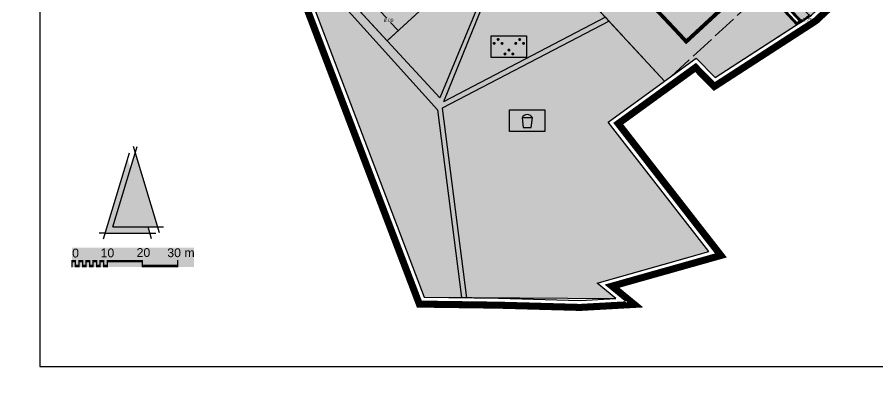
# Model space of a CAD drawing. Header units: metres. Extents: x 362096 to 727297, y 5619965 to 11243182.
# Drawn here: x 363411.2 to 363655.4, y 5621298.2 to 5621407.1 of the extents above; entities that cross this region are included whole.
import ezdxf

# ---------------------------------------------------------------- set-up
doc = ezdxf.new("R2010")
doc.units = ezdxf.units.M
doc.header["$MEASUREMENT"] = 0
doc.header["$XCLIPFRAME"] = 0
doc.linetypes.add('BAUGRENZE2', pattern=[10.25, 3.5, -1, 3.5, -1, 0.25, -1])
doc.linetypes.add('GELTUNGSBEREICH', pattern=[8.5, 7, -1.5])
doc.layers.get('0').update_dxf_attribs({"color": 252})
for name, color, linetype in [('ALLGEMEINE-WOHNGEBIETE_FA', 11, 'Continuous'), ('BAUGRENZE_FA', 150, 'Continuous'), ('BAUGRENZE_GL', 7, 'Continuous'), ('GELTUNGSBEREICH_B', 7, 'Continuous'), ('GRÜNFLÄCHE_B', 7, 'Continuous'), ('GRÜNFLÄCHE_ÖFFENTLICH_FA', 81, 'Continuous'), ('Layout Frame', 7, 'Continuous'), ('MAJOR ROAD', 255, 'Continuous'), ('MULTI STOREY BUILDING', 255, 'Continuous'), ('PLOT BOUNDARIES', 80, 'GELTUNGSBEREICH'), ('PZV_BLOCKHINTERGRUND', 254, 'Continuous'), ('RESIDENTIAL ROAD', 250, 'Continuous'), ('ROW HOUSES', 255, 'Continuous'), ('Scale Line', 7, 'Continuous'), ('SEMI-DETACHED HOUSE', 255, 'Continuous'), ('STRASSENBEGRENZUNG_FA', 72, 'Continuous'), ('STRASSENBEGRENZUNG_GL', 7, 'Continuous'), ('STRASSENVERKEHRSFLÄCHE_FA', 40, 'Continuous'), ('UMGR_ALLGEMEINE-WOHNGEBIETE', 7, 'Continuous'), ('UMGR_GELTUNGSBEREICH', 7, 'Continuous'), ('UMGR_GRÜNFLÄCHE_ÖFFENTLICH', 7, 'Continuous'), ('UMGR_STRASSENVERKEHRSFLÄCHE', 7, 'Continuous'), ('WALKWAY', 255, 'Continuous')]:
    doc.layers.add(name, color=color, linetype=linetype)
doc.layers.add('Land Register', color=7, linetype='Continuous', transparency=0.9)
doc.layers.add('Planning area', color=1, linetype='Continuous', plot=False)
doc.layers.get('0').off()
doc.layers.get('0').freeze()
doc.styles.get("Standard").update_dxf_attribs({"font": 'arial.ttf', "height": 1})
doc.dimstyles.get("Standard").update_dxf_attribs({"dimtxt": 0.18, "dimasz": 0.18, "dimexe": 0.18, "dimexo": 0.0625, "dimgap": 0.09, "dimtad": 0, "dimtih": 1, "dimtoh": 1, "dimdec": 4, "dimzin": 0, "dimdsep": 46, "dimtxsty": 'Standard', "dimcen": 0.09, "dimadec": 0, "dimazin": 0, "dimtfac": 1, "dimtdec": 4, "dimtofl": 0, "dimtmove": 0, "dimatfit": 3, "dimfxl": 1, "dimtolj": 1, "dimtzin": 0, "dimarcsym": 0})
picture_1 = doc.add_image_def('image1.tif', size_in_pixel=(6400, 6400))

# ---------------------------------------------------------------- blocks, each defined once
blk = doc.blocks.new('Nordpfeil')
at = {"layer": 'Scale Line', "linetype": 'Continuous'}
for color, points in [(255, [(2574421.5, 5621954.25), (2574415.18, 5621933.16), (2574427.83, 5621933.16)]), (256, [(2574420.15, 5621949.75), (2574419.33, 5621952.5), (2574413, 5621931.41), (2574425.66, 5621931.41), (2574425.13, 5621933.16), (2574415.18, 5621933.16)])]:
    blk.add_hatch(color=color, dxfattribs=at).paths.add_polyline_path(points)
at = {"layer": 'Scale Line'}
blk.add_hatch(color=255, dxfattribs=at).paths.add_polyline_path([(2574403.6, 5621927.24), (2574438.15, 5621927.23), (2574438.14, 5621921.74), (2574403.59, 5621921.73)])
at = {"layer": 'Scale Line', "linetype": 'Continuous'}
for p, q in [((2574412.49, 5621929.72), (2574419.83, 5621954.19)), ((2574415.18, 5621933.16), (2574422.01, 5621955.94)), ((2574428.34, 5621931.47), (2574421, 5621955.94)), ((2574415.18, 5621933.16), (2574427.83, 5621933.16)), ((2574426.16, 5621929.72), (2574425.13, 5621933.16)), ((2574427.83, 5621933.16), (2574429.52, 5621933.16)), ((2574413, 5621931.41), (2574411.31, 5621931.41)), ((2574413, 5621931.41), (2574425.66, 5621931.41)), ((2574425.66, 5621931.41), (2574427.34, 5621931.41))]:
    blk.add_line(p, q, dxfattribs=at)
at = {"layer": 'Scale Line', "color": 7}
for p, q in [((2574403.59, 5621921.73), (2574403.59, 5621923.73)), ((2574404.59, 5621921.73), (2574404.59, 5621923.73)), ((2574405.59, 5621921.73), (2574405.59, 5621923.73)), ((2574406.59, 5621921.73), (2574406.59, 5621923.73)), ((2574407.59, 5621921.73), (2574407.59, 5621923.73)), ((2574408.59, 5621921.73), (2574408.59, 5621923.73)), ((2574409.59, 5621921.73), (2574409.59, 5621923.73)), ((2574410.59, 5621921.73), (2574410.59, 5621923.73)), ((2574411.59, 5621921.73), (2574411.59, 5621923.73)), ((2574412.59, 5621921.73), (2574412.59, 5621923.73)), ((2574413.59, 5621921.73), (2574413.59, 5621923.73)), ((2574423.59, 5621921.73), (2574423.59, 5621923.73)), ((2574433.59, 5621921.73), (2574433.59, 5621923.73))]:
    blk.add_line(p, q, dxfattribs=at)
at = {"layer": 'Scale Line', "color": 7, "const_width": 0.667}
for points in [[(2574403.59, 5621923.4), (2574404.59, 5621923.4)], [(2574404.59, 5621922.06), (2574405.59, 5621922.06)], [(2574405.59, 5621923.4), (2574406.59, 5621923.4)], [(2574406.59, 5621922.06), (2574407.59, 5621922.06)], [(2574407.59, 5621923.4), (2574408.59, 5621923.4)], [(2574408.59, 5621922.06), (2574409.59, 5621922.06)], [(2574409.59, 5621923.4), (2574410.59, 5621923.4)], [(2574410.59, 5621922.06), (2574411.59, 5621922.06)], [(2574411.59, 5621923.4), (2574412.59, 5621923.4)], [(2574412.59, 5621922.06), (2574413.59, 5621922.06)], [(2574413.59, 5621923.4), (2574423.59, 5621923.4)], [(2574423.59, 5621922.06), (2574433.59, 5621922.06)]]:
    blk.add_lwpolyline(points, dxfattribs=at)
at = {"layer": 'Scale Line', "color": 7}
for s, p in [('0', (2574403.6, 5621924.48)), ('10', (2574411.67, 5621924.53)), ('20', (2574421.88, 5621924.63)), ('30 m', (2574430.6, 5621924.57))]:
    blk.add_text(s, height=2.5, dxfattribs=at).set_placement(p)
blk = doc.blocks.new('PZV09C')
at = {"layer": 'PZV_BLOCKHINTERGRUND'}
blk.add_hatch(color=256, dxfattribs=at).paths.add_polyline_path([(-5, 3.06), (5, 3.06), (5, -3.06), (-5, -3.06)])
at = {"color": 0}
blk.add_lwpolyline([(-5, 3.06), (5, 3.06), (5, -3.06), (-5, -3.06)], close=True, dxfattribs=at)
at = {"color": 0, "const_width": 0.417}
for points in [[(-3.26, 2.04, 1), (-2.85, 2.04, 1)], [(2.85, 2.04, 1), (3.26, 2.04, 1)], [(-4.38, 0.93, 1), (-3.96, 0.93, 1)], [(-2.15, 0.93, 1), (-1.74, 0.93, 1)], [(1.74, 0.93, 1), (2.15, 0.93, 1)], [(3.96, 0.93, 1), (4.37, 0.93, 1)], [(-1.31, -2.07, 1), (-0.89, -2.07, 1)], [(-0.2, -0.96, 1), (0.22, -0.96, 1)], [(0.91, -2.07, 1), (1.33, -2.07, 1)]]:
    blk.add_lwpolyline(points, format="xyb", close=True, dxfattribs=at)
for points in [[(-3.23, 2.1), (-3.23, 2.1), (-3.23, 2.1), (-3.23, 2.1)], [(-3.23, 2.1), (-3.23, 2.1), (-3.23, 2.1), (-3.23, 2.1)], [(-3.23, 2.1), (-3.23, 2.1), (-3.23, 2.1), (-3.23, 2.1), (-3.23, 2.1)], [(-3.23, 2.1), (-3.23, 2.1)], [(-3.23, 2.1), (-3.23, 2.1)], [(-3.23, 2.1), (-3.23, 2.1)], [(-3.23, 2.1), (-3.23, 2.1)], [(-3.23, 2.1), (-3.23, 2.1), (-3.23, 2.1), (-3.23, 2.1), (-3.23, 2.1), (-3.23, 2.1), (-3.23, 2.1), (-3.23, 2.1), (-3.23, 2.1), (-3.23, 2.1), (-3.23, 2.1), (-3.23, 2.1), (-3.23, 2.1), (-3.23, 2.1), (-3.23, 2.1), (-3.23, 2.1), (-3.23, 2.1), (-3.23, 2.1), (-3.23, 2.1), (-3.23, 2.1), (-3.23, 2.1), (-3.23, 2.1), (-3.23, 2.1), (-3.23, 2.1), (-3.23, 2.1), (-3.23, 2.1), (-3.23, 2.1), (-3.23, 2.1), (-3.23, 2.1), (-3.23, 2.1), (-3.23, 2.1), (-3.23, 2.1), (-3.23, 2.1), (-3.23, 2.1), (-3.23, 2.1), (-3.23, 2.1), (-3.23, 2.1), (-3.23, 2.1), (-3.23, 2.1), (-3.23, 2.1), (-3.23, 2.1)], [(-3.23, 2.1), (-3.23, 2.1)], [(-3.23, 2.1), (-3.23, 2.1), (-3.23, 2.1)], [(-3.23, 2.1), (-3.23, 2.1)], [(-3.23, 2.1), (-3.23, 2.1), (-3.23, 2.1), (-3.23, 2.1), (-3.23, 2.1)], [(-3.23, 2.1), (-3.23, 2.1), (-3.23, 2.1), (-3.23, 2.1)]]:
    blk.add_lwpolyline(points)
at = {"color": 0}
for centre in [(-4.17, 0.93), (-3.06, 2.04), (-1.95, 0.93), (1.94, 0.93), (3.05, 2.04), (4.17, 0.93), (-1.1, -2.07), (0.01, -0.96), (1.12, -2.07)]:
    blk.add_circle(centre, 0.208, dxfattribs=at)
blk.add_circle((-3.23, 2.1), 0.0000000663)
blk.add_arc((-3.23, 2.1), 0.0000000324, 40.5637, 315.6904)
blk = doc.blocks.new('PZV09I')
at = {"layer": 'PZV_BLOCKHINTERGRUND'}
blk.add_hatch(color=256, dxfattribs=at).paths.add_polyline_path([(-5.14, 3.05), (4.86, 3.05), (4.86, -3.06), (-5.14, -3.06)])
at = {"color": 0}
blk.add_lwpolyline([(-5.14, 3.05), (4.86, 3.05), (4.86, -3.06), (-5.14, -3.06)], close=True, dxfattribs=at)
blk.add_lwpolyline([(1.34, 0.77, 0.66467), (-1.6, 0.77), (-1.27, -1.91), (1.01, -1.91), (1.34, 0.77), (-1.6, 0.77)], format="xyb", dxfattribs=at)
blk.add_lwpolyline([(1.34, 0.77, 0.66467), (-1.6, 0.77), (-1.27, -1.91), (1.01, -1.91), (1.34, 0.77), (-1.6, 0.77)], format="xyb", dxfattribs=at)
for points in [[(-1.6, 0.79), (-1.6, 0.79), (-1.6, 0.79), (-1.6, 0.79)], [(-1.6, 0.79), (-1.6, 0.79), (-1.6, 0.79), (-1.6, 0.79)], [(-1.6, 0.79), (-1.6, 0.79), (-1.6, 0.79), (-1.6, 0.79), (-1.6, 0.79)], [(-1.6, 0.79), (-1.6, 0.79)], [(-1.6, 0.79), (-1.6, 0.79)], [(-1.6, 0.79), (-1.6, 0.79)], [(-1.6, 0.79), (-1.6, 0.79)], [(-1.6, 0.79), (-1.6, 0.79), (-1.6, 0.79), (-1.6, 0.79), (-1.6, 0.79), (-1.6, 0.79), (-1.6, 0.79), (-1.6, 0.79), (-1.6, 0.79), (-1.6, 0.79), (-1.6, 0.79), (-1.6, 0.79), (-1.6, 0.79), (-1.6, 0.79), (-1.6, 0.79), (-1.6, 0.79), (-1.6, 0.79), (-1.6, 0.79), (-1.6, 0.79), (-1.6, 0.79), (-1.6, 0.79), (-1.6, 0.79), (-1.6, 0.79), (-1.6, 0.79), (-1.6, 0.79), (-1.6, 0.79), (-1.6, 0.79), (-1.6, 0.79), (-1.6, 0.79), (-1.6, 0.79), (-1.6, 0.79), (-1.6, 0.79), (-1.6, 0.79), (-1.6, 0.79), (-1.6, 0.79), (-1.6, 0.79), (-1.6, 0.79), (-1.6, 0.79), (-1.6, 0.79), (-1.6, 0.79), (-1.6, 0.79)], [(-1.6, 0.79), (-1.6, 0.79)], [(-1.6, 0.79), (-1.6, 0.79), (-1.6, 0.79)], [(-1.6, 0.79), (-1.6, 0.79)], [(-1.6, 0.79), (-1.6, 0.79), (-1.6, 0.79), (-1.6, 0.79), (-1.6, 0.79)], [(-1.6, 0.79), (-1.6, 0.79), (-1.6, 0.79), (-1.6, 0.79)]]:
    blk.add_lwpolyline(points)
blk.add_circle((-1.6, 0.79), 0.0000000663)
blk.add_arc((-1.6, 0.79), 0.0000000324, 40.5637, 315.6904)
blk = doc.blocks.new('*D142')
at = {"layer": 'Defpoints', "color": 0, "transparency": 16777216}
for p in [(363513.74, 5621408.95), (363519.17, 5621403.07), (363519.33, 5621403.23)]:
    blk.add_point(p, dxfattribs=at)
at = {"layer": 'RESIDENTIAL ROAD', "color": 0, "lineweight": -2, "transparency": 16777216}
for p, q in [((363513.79, 5621409), (363514.04, 5621409.23)), ((363514.03, 5621408.98), (363516.07, 5621406.77)), ((363519.21, 5621403.36), (363517.18, 5621405.57)), ((363519.21, 5621403.11), (363519.47, 5621403.35))]:
    blk.add_line(p, q, dxfattribs=at)
at = {"layer": 'RESIDENTIAL ROAD', "color": 0, "transparency": 16777216}
for points in [[(363514.06, 5621409), (363514.01, 5621408.96), (363513.91, 5621409.11)], [(363519.23, 5621403.38), (363519.19, 5621403.34), (363519.33, 5621403.23)]]:
    blk.add_solid(points, dxfattribs=at)
at = {"layer": 'RESIDENTIAL ROAD', "color": 0, "transparency": 16777216, "insert": (363516.62, 5621406.17), "char_height": 1, "attachment_point": 5}
blk.add_mtext('\\A1;8.00', dxfattribs=at)
blk = doc.blocks.new('*D152')
at = {"layer": 'Defpoints', "color": 0, "transparency": 16777216}
for p in [(363474.42, 5621578.09), (363635.86, 5621407.7), (363633.9, 5621405.88)]:
    blk.add_point(p, dxfattribs=at)
at = {"layer": 'RESIDENTIAL ROAD', "color": 0, "lineweight": -2, "transparency": 16777216}
for p, q in [((363474.46, 5621578.14), (363476.51, 5621580.04)), ((363476.5, 5621579.78), (363555.57, 5621494.41)), ((363635.74, 5621407.83), (363556.68, 5621493.21)), ((363633.94, 5621405.93), (363635.99, 5621407.83))]:
    blk.add_line(p, q, dxfattribs=at)
at = {"layer": 'RESIDENTIAL ROAD', "color": 0, "transparency": 16777216}
for points in [[(363476.53, 5621579.8), (363476.48, 5621579.76), (363476.38, 5621579.91)], [(363635.76, 5621407.86), (363635.72, 5621407.81), (363635.86, 5621407.7)]]:
    blk.add_solid(points, dxfattribs=at)
at = {"layer": 'RESIDENTIAL ROAD', "color": 0, "transparency": 16777216, "insert": (363556.12, 5621493.81), "char_height": 1, "attachment_point": 5}
blk.add_mtext('\\A1;234.7134', dxfattribs=at)
blk = doc.blocks.new('*D156')
at = {"layer": 'Defpoints', "color": 0, "transparency": 16777216}
for p in [(363632.35, 5621404.88), (363633.75, 5621406.26), (363633.96, 5621405.93)]:
    blk.add_point(p, dxfattribs=at)
at = {"layer": 'RESIDENTIAL ROAD', "color": 0, "lineweight": -2, "transparency": 16777216}
for p, q in [((363632.32, 5621404.94), (363632.04, 5621405.37)), ((363632.29, 5621405.32), (363633.59, 5621406.16)), ((363633.93, 5621405.98), (363633.65, 5621406.41)), ((363633.75, 5621406.26), (363633.9, 5621406.36)), ((363633.9, 5621406.36), (363634.08, 5621406.36))]:
    blk.add_line(p, q, dxfattribs=at)
at = {"layer": 'RESIDENTIAL ROAD', "color": 0, "transparency": 16777216}
for points in [[(363632.27, 5621405.34), (363632.3, 5621405.29), (363632.13, 5621405.22)], [(363633.58, 5621406.19), (363633.61, 5621406.14), (363633.75, 5621406.26)]]:
    blk.add_solid(points, dxfattribs=at)
at = {"layer": 'RESIDENTIAL ROAD', "color": 0, "transparency": 16777216, "insert": (363635.42, 5621406.36), "char_height": 1, "attachment_point": 5}
blk.add_mtext('\\A1;1.75', dxfattribs=at)

msp = doc.modelspace()

# ---------------------------------------------------------------- hatches: boundary and pattern name
at = {"layer": 'ALLGEMEINE-WOHNGEBIETE_FA'}
h = msp.add_hatch(color=256, dxfattribs=at)
edge = h.paths.add_edge_path(flags=0)
edge.add_line((363490.47636, 5621428.30725), (363516.22788, 5621400.36339))
edge.add_line((363516.22788, 5621400.36339), (363552.98724, 5621434.24983))
edge.add_line((363552.98724, 5621434.24983), (363594.91719, 5621388.89883))
edge.add_line((363594.91719, 5621388.89883), (363603.91028, 5621395.4234))
edge.add_line((363603.91028, 5621395.4234), (363609.29156, 5621389.96657))
edge.add_line((363609.29156, 5621389.96657), (363632.35146, 5621404.88284))
edge.add_line((363632.35146, 5621404.88284), (363556.15914, 5621487.23212))
edge.add_arc((363556.29564, 5621482.23399), 5, 91.5644129, 133.7544786)
edge.add_line((363552.83779, 5621485.84554), (363490.47636, 5621428.30725))
at = {"layer": 'GRÜNFLÄCHE_ÖFFENTLICH_FA'}
msp.add_hatch(color=256, dxfattribs=at).paths.add_polyline_path([(363526.72293, 5621327.65204), (363581.0631, 5621327.29759), (363575.76653, 5621331.65226), (363607.48409, 5621340.59165), (363578.91279, 5621377.2875), (363594.91719, 5621388.89883), (363552.98724, 5621434.24983), (363516.22788, 5621400.36339), (363490.47636, 5621428.30725), (363488.94403, 5621426.89469)], flags=0)
at = {"layer": 'STRASSENVERKEHRSFLÄCHE_FA'}
h = msp.add_hatch(color=256, dxfattribs=at)
edge = h.paths.add_edge_path(flags=0)
edge.add_arc((3772547.28605, 1962811.21575), 5000669.47268, 132.97489330745, 132.97655243753, ccw=False)
edge.add_arc((363698.41572, 5621567.09175), 4.99993, 312.9748933, 401.654494)
edge.add_line((363702.1515, 5621570.41489), (363678.45159, 5621597.05765))
edge.add_line((363678.45159, 5621597.05765), (363669.94471, 5621595.69642))
edge.add_line((363669.94471, 5621595.69642), (363691.72244, 5621570.90336))
edge.add_arc((363687.96586, 5621567.60366), 5, -47.0242771, 41.2954305, ccw=False)
edge.add_line((363691.3743, 5621563.94544), (363591.83499, 5621471.20235))
edge.add_arc((363588.42654, 5621474.86056), 5, 223.1061452, 312.9757229, ccw=False)
edge.add_line((363584.7761, 5621471.4438), (363483.64342, 5621579.49331))
edge.add_line((363483.64342, 5621579.49331), (363474.41697, 5621578.09305))
edge.add_line((363474.41697, 5621578.09305), (363633.89754, 5621405.88292))
edge.add_line((363633.89754, 5621405.88292), (363636.58196, 5621407.61934))
edge.add_line((363636.58196, 5621407.61934), (363639.71528, 5621410.55208))
edge.add_line((363639.71528, 5621410.55208), (363595.63593, 5621457.64617))
edge.add_arc((363599.28651, 5621461.06289), 5.00007, 132.9765524, 223.1047861, ccw=False)

# ---------------------------------------------------------------- linework, layer by layer
at = {"layer": 'BAUGRENZE_FA', "const_width": 0.8}
msp.add_lwpolyline([(363538.69656, 5621466.56075), (363601.06193, 5621400.3545), (363614.97146, 5621413.22407), (363552.6061, 5621479.43032)], close=True, dxfattribs=at)
at = {"layer": 'BAUGRENZE_GL', "linetype": 'BAUGRENZE2', "const_width": 0.25, "flags": 128}
msp.add_lwpolyline([(363537.9512, 5621466.58635), (363601.03655, 5621399.61577), (363615.71683, 5621413.19846), (363552.63148, 5621480.16904), (363537.9512, 5621466.58635), (363537.9512, 5621466.58635)], dxfattribs=at)
at = {"layer": 'BAUGRENZE_GL', "const_width": 0.25}
msp.add_lwpolyline([(363600.86513, 5621399.79775), (363601.03655, 5621399.61577), (363601.22005, 5621399.78556)], dxfattribs=at)
at = {"layer": 'GELTUNGSBEREICH_B', "linetype": 'GELTUNGSBEREICH', "const_width": 2, "flags": 128}
msp.add_lwpolyline([(363725.70355, 5621479.96983), (363749.87174, 5621500.08072), (363761.87683, 5621509.79648), (363721.06323, 5621552.16402), (363679.21762, 5621599.20567), (363653.19294, 5621595.04134), (363646.11333, 5621601.97746), (363642.1496, 5621605.41254), (363547.66217, 5621590.63411), (363514.70329, 5621585.98516), (363473.86422, 5621580.10616), (363440.12318, 5621575.97923), (363445.92185, 5621540.01298), (363453.08894, 5621514.37931), (363465.28103, 5621479.84175), (363476.11022, 5621454.9866), (363525.33724, 5621325.67051), (363547.75111, 5621325.36884), (363570.94695, 5621324.72891), (363586.29307, 5621325.58685), (363579.99361, 5621330.76607), (363600.08467, 5621336.4305), (363610.88992, 5621339.47284), (363581.76194, 5621376.88367), (363603.69331, 5621392.79506), (363609.01074, 5621387.40297), (363637.81822, 5621406.03707), (363663.61616, 5621430.18355), (363688.69313, 5621450.44462), (363699.00724, 5621440.81977), (363734.01822, 5621469.55568)], close=True, dxfattribs=at)
at = {"layer": 'GELTUNGSBEREICH_B', "const_width": 2}
for points in [[(363602.07448, 5621391.62059), (363603.69331, 5621392.79506), (363605.09763, 5621391.37102)], [(363607.60642, 5621388.82701), (363609.01074, 5621387.40297), (363610.69004, 5621388.48923)], [(363582.99063, 5621375.30559), (363581.76194, 5621376.88367), (363583.38077, 5621378.05814)], [(363608.96478, 5621338.93079), (363610.88992, 5621339.47284), (363609.66124, 5621341.05092)], [(363581.53851, 5621329.49591), (363579.99361, 5621330.76607), (363581.91857, 5621331.30878)], [(363524.6257, 5621327.53966), (363525.33724, 5621325.67051), (363527.33705, 5621325.64359)], [(363584.29619, 5621325.47522), (363586.29307, 5621325.58685), (363584.74818, 5621326.85701)]]:
    msp.add_lwpolyline(points, dxfattribs=at)
at = {"layer": 'MAJOR ROAD'}
msp.add_line((363474.35807, 5621578.15664), (363633.89754, 5621405.88292), dxfattribs=at)
at = {"layer": 'MULTI STOREY BUILDING'}
msp.add_lwpolyline([(363592.2078, 5621409.15796), (363606.88808, 5621422.74064), (363615.71683, 5621413.19846), (363601.03655, 5621399.61577)], close=True, dxfattribs=at)
at = {"layer": 'Planning area', "linetype": 'Continuous'}
msp.add_lwpolyline([(363770.58097, 5621307.9499), (363770.58097, 5621618.42103), (363417.63624, 5621618.42103), (363417.63624, 5621307.9499)], close=True, dxfattribs=at)
at = {"layer": 'PLOT BOUNDARIES'}
for p, q in [((363556.15914, 5621487.23212), (363632.35146, 5621404.88284)), ((363544.20994, 5621443.78947), (363594.91719, 5621388.89883)), ((363596.78819, 5621390.25626), (363623.2592, 5621414.70983))]:
    msp.add_line(p, q, dxfattribs=at)
msp.add_lwpolyline([(363529.26457, 5621459.98374), (363552.98724, 5621434.24983), (363516.22451, 5621400.36028), (363492.50183, 5621426.0942)], dxfattribs=at)
at = {"layer": 'RESIDENTIAL ROAD'}
for points in [[(363595.63593, 5621457.64617), (363639.71528, 5621410.55208), (363636.58196, 5621407.61934), (363633.89754, 5621405.88292), (363474.41697, 5621578.09305), (363483.64342, 5621579.49331), (363584.7761, 5621471.4438, 0.413547007), (363591.83499, 5621471.20235), (363691.3743, 5621563.94544, 0.405649844), (363691.72244, 5621570.90336), (363669.94471, 5621595.69642), (363678.45159, 5621597.05765), (363702.1515, 5621570.41489, -0.407479741), (363701.82406, 5621563.43354, 0.000007239), (363595.87797, 5621464.72111, 0.414869239), (363595.63593, 5621457.64617, 7.774558093)], [(363556.15914, 5621487.23212), (363632.35146, 5621404.88284), (363633.89754, 5621405.88292), (363560.02415, 5621485.6316, 0.218907985), (363556.15914, 5621487.23212, -5.471844004)]]:
    msp.add_lwpolyline(points, format="xyb", dxfattribs=at)
at = {"layer": 'ROW HOUSES'}
msp.add_lwpolyline([(363605.84818, 5621390.61114), (363606.01403, 5621390.76418)], dxfattribs=at)
at = {"layer": 'SEMI-DETACHED HOUSE'}
for p, q in [((363605.48187, 5621391.3038), (363606.91199, 5621388.59954)), ((363564.79149, 5621326.89949), (363564.79673, 5621326.88571)), ((363564.79149, 5621326.89949), (363564.79673, 5621326.88571)), ((363568.03964, 5621326.80059), (363568.03607, 5621326.80997))]:
    msp.add_line(p, q, dxfattribs=at)
at = {"layer": 'STRASSENBEGRENZUNG_FA', "const_width": 0.5}
msp.add_lwpolyline([(363557.13248, 5621486.76911), (363632.41663, 5621405.40139), (363633.28064, 5621405.96027), (363559.7307, 5621485.35977, 0.164775607)], format="xyb", close=True, dxfattribs=at)
at = {"layer": 'STRASSENBEGRENZUNG_GL', "const_width": 0.3}
msp.add_lwpolyline([(363556.15914, 5621487.23212), (363632.35146, 5621404.88284), (363633.89754, 5621405.88292), (363560.02415, 5621485.6316, 0.218907985), (363556.15914, 5621487.23212, -5.471844004)], format="xyb", dxfattribs=at)
at = {"layer": 'UMGR_ALLGEMEINE-WOHNGEBIETE'}
msp.add_lwpolyline([(363490.47636, 5621428.30725), (363516.22788, 5621400.36339), (363552.98724, 5621434.24983), (363594.91719, 5621388.89883), (363603.91028, 5621395.4234), (363609.29156, 5621389.96657), (363632.35146, 5621404.88284), (363556.15914, 5621487.23212, 0.186196982), (363552.83779, 5621485.84554)], format="xyb", close=True, dxfattribs=at)
at = {"layer": 'UMGR_GELTUNGSBEREICH'}
msp.add_lwpolyline([(363678.45159, 5621597.05765), (363652.51343, 5621592.90716), (363644.75732, 5621600.50608), (363641.54138, 5621603.29309), (363547.95638, 5621588.65582), (363514.98545, 5621584.00516), (363474.12814, 5621578.12354), (363442.4284, 5621574.24628), (363447.87838, 5621540.44279), (363454.9971, 5621514.98213), (363467.14314, 5621480.57499), (363477.96259, 5621455.74221), (363526.72293, 5621327.65204), (363547.79215, 5621327.36847), (363570.91866, 5621326.73045), (363581.0631, 5621327.29759), (363575.76653, 5621331.65226), (363599.54195, 5621338.35546), (363607.48409, 5621340.59165), (363578.91279, 5621377.2875), (363603.91028, 5621395.4234), (363609.29156, 5621389.96657), (363636.58196, 5621407.61934), (363662.30261, 5621431.69348)], dxfattribs=at)
at = {"layer": 'UMGR_GRÜNFLÄCHE_ÖFFENTLICH'}
msp.add_lwpolyline([(363526.72293, 5621327.65204), (363581.0631, 5621327.29759), (363575.76653, 5621331.65226), (363607.48409, 5621340.59165), (363578.91279, 5621377.2875), (363594.91719, 5621388.89883), (363552.98724, 5621434.24983), (363516.22788, 5621400.36339), (363490.47636, 5621428.30725), (363488.94403, 5621426.89469)], close=True, dxfattribs=at)
at = {"layer": 'UMGR_STRASSENVERKEHRSFLÄCHE'}
msp.add_lwpolyline([(363595.87797, 5621464.72111, -0.000007239), (363701.82406, 5621563.43354, 0.407479741), (363702.1515, 5621570.41489), (363678.45159, 5621597.05765), (363669.94471, 5621595.69642), (363691.72244, 5621570.90336, -0.405649844), (363691.3743, 5621563.94544), (363591.83499, 5621471.20235, -0.413547007), (363584.7761, 5621471.4438), (363483.64342, 5621579.49331), (363474.41697, 5621578.09305), (363633.89754, 5621405.88292), (363636.58196, 5621407.61934), (363639.71528, 5621410.55208), (363595.63593, 5621457.64617, -0.414869239)], format="xyb", close=True, dxfattribs=at)
at = {"layer": 'WALKWAY'}
for p, q in [((363553.00631, 5621434.2674), (363532.18693, 5621383.04455)), ((363551.05775, 5621432.47113), (363531.17095, 5621384.14816)), ((363530.52465, 5621380.74126), (363488.94403, 5621426.89469)), ((363531.17095, 5621384.14816), (363490.47636, 5621428.30725)), ((363579.1559, 5621405.96044), (363531.84407, 5621381.27764)), ((363578.13806, 5621407.06226), (363532.18693, 5621383.04455)), ((363578.13806, 5621407.06226), (363579.1559, 5621405.96044)), ((363530.52465, 5621380.74126), (363537.25754, 5621327.51026)), ((363531.84407, 5621381.27764), (363538.7574, 5621327.49007)), ((363537.25754, 5621327.51026), (363538.7574, 5621327.49007))]:
    msp.add_line(p, q, dxfattribs=at)

# ---------------------------------------------------------------- block references
at = {"layer": 'GRÜNFLÄCHE_B'}
for name, p in [('PZV09C', (363550.73743, 5621398.70625)), ('PZV09I', (363556.07328, 5621377.70777))]:
    msp.add_blockref(name, p, dxfattribs=at)
at = {"layer": 'Layout Frame'}
msp.add_blockref('Nordpfeil', (-2210976.7747, -585.57657), dxfattribs=at)

# ---------------------------------------------------------------- dimensions: what is measured, and where the dimension line sits
at = {"layer": 'RESIDENTIAL ROAD'}
dim = msp.add_aligned_dim(p1=(363474.41697, 5621578.09305), p2=(363633.89754, 5621405.88292), distance=2.67845, dimstyle='Standard', dxfattribs=at)
dim.commit()
dim.dimension.update_dxf_attribs({"geometry": '*D152', "text_midpoint": (363556.12244, 5621493.80791)})
for p1, p2, distance, text, picture, middle in [((363513.7432, 5621408.95349), (363519.16553, 5621403.07145), 0.2283, '8.00', '*D142', (363516.62222, 5621406.1672)), ((363632.35146, 5621404.88284), (363633.96319, 5621405.92539), 0.4, '1.75', '*D156', (363635.42253, 5621406.35901))]:
    dim = msp.add_aligned_dim(p1=p1, p2=p2, distance=distance, text=text, dimstyle='Standard', dxfattribs=at)
    dim.commit()
    dim.dimension.update_dxf_attribs({"geometry": picture, "text_midpoint": middle})

# ---------------------------------------------------------------- pictures from other files: only their frames are drawn
at = {"layer": 'Land Register'}
image = msp.add_image(picture_1, insert=(362000, 5620000), size_in_units=(2000, 2000), dxfattribs=at)
image.set_boundary_path([(3844.753224, 400.82242), (6399.5, 2878.42266)])
image.dxf.flags = 15
image = msp.add_image(picture_1, insert=(362000, 5620000), size_in_units=(2000, 2000), dxfattribs=at)
image.set_boundary_path([(3844.753224, 400.82242), (6399.5, 2878.42266)])
image.dxf.flags = 15
image = msp.add_image(picture_1, insert=(362000, 5620000), size_in_units=(2000, 2000), dxfattribs=at)
image.set_boundary_path([(3844.753224, 400.82242), (6399.5, 2878.42266)])
image.dxf.flags = 15

doc.saveas('drawing.dxf')
